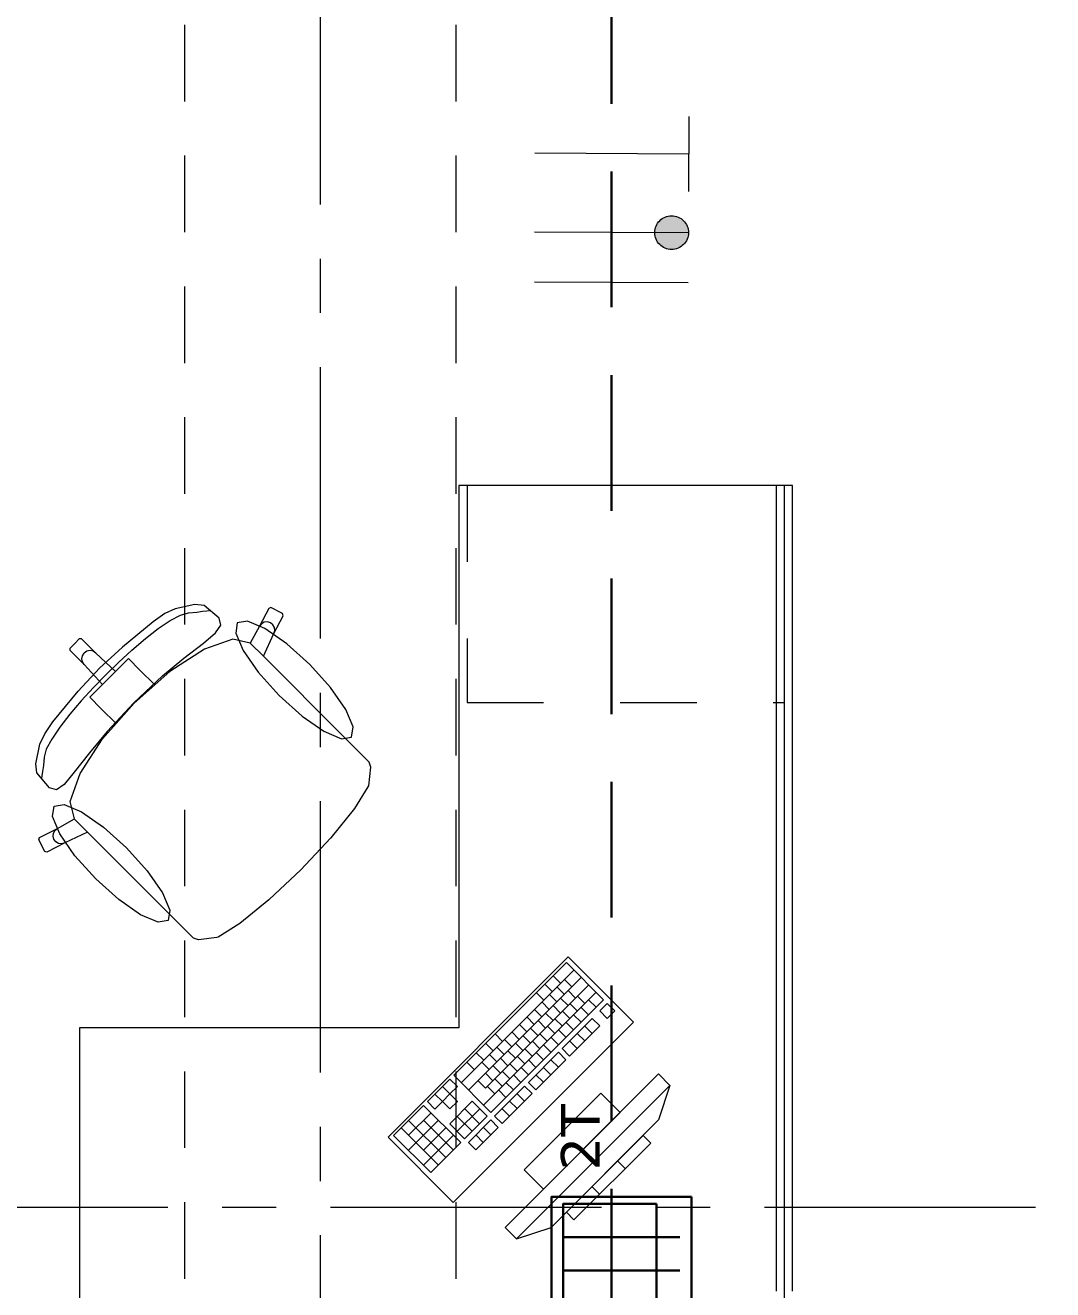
# Model space of a CAD drawing. Header units: inches. Extents: x -19 to 5698, y -728 to 92.
# Drawn here: x 300.276 to 302.17, y 9.85 to 12.18 of the extents above; entities that cross this region are included whole.
import ezdxf

# ---------------------------------------------------------------- set-up
doc = ezdxf.new("R2010")
doc.units = ezdxf.units.IN
doc.header["$MEASUREMENT"] = 0
for name, pattern in [('HIDDEN', [0.375, 0.25, -0.125]), ('Hidden Line', [0.195611, 0.141111, -0.0545]), ('Punto & Raya', [0.65, 0.5, -0.075, 0, -0.075]), ('Rayas', [0.282222, 0.141111, -0.141111]), ('RAYITAS', [0.375, 0.25, -0.125])]:
    doc.linetypes.add(name, pattern=pattern)
doc.layers.get('0').update_dxf_attribs({"color": 61})
for name, color, linetype, lineweight in [('00 conduct tomacorr', 120, 'HIDDEN', 30), ('T-TECHO-E', 150, 'Continuous', 20), ('TOMACORRIENTE', 22, 'RAYITAS', 9)]:
    doc.layers.add(name, color=color, linetype=linetype, lineweight=lineweight)
for name, color, linetype in [('02 _ ARQ _ ALB _ Ejes Generales', 251, 'Continuous'), ('08 _ STR _ EXT _ 09 Vigas', 251, 'Continuous'), ('Interior - Mobiliario', 7, 'Continuous'), ('Marcador - Secciones', 7, 'Continuous')]:
    doc.layers.add(name, color=color, linetype=linetype)

# ---------------------------------------------------------------- blocks, each defined once
blk = doc.blocks.new('CAJA POP UP 6 MODULOS')
at = {"layer": '00 conduct tomacorr', "linetype": 'Continuous'}
for p, q in [((-0.095, -0.165), (-0.095, -0.0151)), ((-0.052, -0.165), (-0.052, -0.0151)), ((0.052, -0.165), (0.052, -0.0151)), ((0.095, -0.165), (0.095, -0.0151)), ((0, -0.165), (0, -0.18))]:
    blk.add_line(p, q, dxfattribs=at)
for points in [[(-0.147, 0), (0.147, 0), (0.147, -0.18), (-0.147, -0.18)], [(0, 0), (0.147, 0), (0.147, -0.18), (0, -0.18)]]:
    blk.add_lwpolyline(points, close=True, dxfattribs=at)
for points in [[(-0.138, -0.045), (-0.009, -0.045), (-0.009, -0.165), (-0.138, -0.165), (-0.138, -0.045)], [(0.009, -0.045), (0.138, -0.045), (0.138, -0.165), (0.009, -0.165), (0.009, -0.045)]]:
    blk.add_lwpolyline(points, dxfattribs=at)
at = {"color": 1, "insert": (-0.1807, -0.168), "char_height": 0.05, "attachment_point": 1, "rotation": 180}
blk.add_mtext_dynamic_manual_height_columns('{\\fVerdana|b0|i0|c0|p34;2T}', width=0.000481, gutter_width=0.1561, heights=[0], dxfattribs=at)
blk = doc.blocks.new('a')
at = {"layer": 'TOMACORRIENTE', "ltscale": 0.05}
h = blk.add_hatch(color=4, dxfattribs=at)
edge = h.paths.add_edge_path()
edge.add_arc((0, 0.0752), 0.0211, 0, 360)
at = {"layer": 'TOMACORRIENTE', "color": 4}
for p, q in [((-0.1455, 0.0963), (-0.0515, 0.0963)), ((-0.0985, 0.0963), (-0.0985, -0.0966)), ((0, 0.0963), (0, -0.0963)), ((0.0623, -0.0963), (0.0623, 0.0963))]:
    blk.add_line(p, q, dxfattribs=at)
blk.add_circle((0, 0.0752), 0.0211, dxfattribs=at)
blk = doc.blocks.new('CABLE 3FACE')
at = {"layer": 'T-TECHO-E', "rotation": 59.94170052614085}
blk.add_blockref('a', (0, 0), dxfattribs=at)

msp = doc.modelspace()

# ---------------------------------------------------------------- linework, layer by layer
at = {"layer": '00 conduct tomacorr'}
msp.add_line((301.3566, 13.7856, -0.0007), (301.3566, 9.8105, -0.0007), dxfattribs=at)
at = {"layer": '02 _ ARQ _ ALB _ Ejes Generales', "color": 251, "linetype": 'Punto & Raya', "lineweight": 13, "true_color": 0x636466}
msp.add_line((300.82, 3.05), (300.82, 44.9), dxfattribs=at)
at = {"layer": '08 _ STR _ EXT _ 09 Vigas', "color": 251, "linetype": 'Hidden Line', "lineweight": 13, "true_color": 0x636466}
for p, q in [((300.57, 7.7), (300.57, 16.9)), ((301.07, 7.7), (301.07, 16.9))]:
    msp.add_line(p, q, dxfattribs=at)
at = {"layer": 'Interior - Mobiliario', "color": 175, "linetype": 'Rayas', "lineweight": 13}
for p, q in [((301.0903, 11.3323), (301.0903, 10.9323)), ((301.0903, 10.9323), (301.6753, 10.9323))]:
    msp.add_line(p, q, dxfattribs=at)
at = {"layer": 'Interior - Mobiliario', "color": 175, "linetype": 'Continuous', "lineweight": 13}
for p, q in [((301.6903, 11.3323), (301.6603, 11.3323)), ((301.6603, 11.3323), (301.6603, 9.8473)), ((301.6903, 9.8473), (301.6903, 11.3323)), ((300.5331, 11.0959), (300.5114, 11.081)), ((300.5523, 11.1049), (300.5331, 11.0959)), ((300.5427, 11.0833), (300.5616, 11.0933)), ((300.5885, 11.1126), (300.5523, 11.1049)), ((300.5616, 11.0933), (300.5763, 11.0972)), ((300.5763, 11.0972), (300.5917, 11.0983)), ((300.6052, 11.1108), (300.5885, 11.1126)), ((300.5917, 11.0983), (300.6025, 11.1003)), ((300.6025, 11.1003), (300.6105, 11.1011)), ((300.6331, 11.0876), (300.6052, 11.1108)), ((300.6105, 11.1011), (300.615, 11.1019)), ((300.7245, 11.1056), (300.7075, 11.0725)), ((300.7285, 11.1069), (300.7245, 11.1056)), ((300.7499, 11.0961), (300.7285, 11.1069)), ((300.7512, 11.0921), (300.7499, 11.0961)), ((300.5114, 11.081), (300.4547, 11.0342)), ((300.5209, 11.0684), (300.5427, 11.0833)), ((300.6265, 11.0603), (300.6365, 11.0747)), ((300.6365, 11.0747), (300.6331, 11.0876)), ((300.7075, 11.0725), (300.6902, 11.0415)), ((300.7111, 11.0771), (300.7075, 11.0725)), ((300.7163, 11.08), (300.7111, 11.0771)), ((300.7221, 11.0807), (300.7163, 11.08)), ((300.7277, 11.0792), (300.7221, 11.0807)), ((300.7323, 11.0755), (300.7277, 11.0792)), ((300.7351, 11.0704), (300.7323, 11.0755)), ((300.7342, 11.059), (300.7512, 11.0921)), ((300.7358, 11.0646), (300.7351, 11.0704)), ((300.3752, 11.0494), (300.3667, 11.0409)), ((300.3795, 11.0494), (300.3752, 11.0494)), ((300.4056, 11.0233), (300.3795, 11.0494)), ((300.4723, 11.0287), (300.4971, 11.0499)), ((300.4971, 11.0499), (300.5209, 11.0684)), ((300.6042, 11.0417), (300.6265, 11.0603)), ((300.6582, 11.0489), (300.6062, 11.0306)), ((300.6902, 11.0415), (300.6582, 11.0489)), ((300.7146, 11.0172), (300.7342, 11.059)), ((300.7342, 11.059), (300.7358, 11.0646)), ((300.3581, 11.0281), (300.3582, 11.0323)), ((300.3842, 11.002), (300.3581, 11.0281)), ((300.3582, 11.0323), (300.3667, 11.0409)), ((300.3811, 11.0183), (300.3843, 11.0232)), ((300.3892, 11.0265), (300.3843, 11.0232)), ((300.395, 11.0277), (300.3892, 11.0265)), ((300.4007, 11.0266), (300.395, 11.0277)), ((300.4056, 11.0233), (300.4007, 11.0266)), ((300.4421, 10.9893), (300.4056, 11.0233)), ((300.4547, 11.0342), (300.4125, 10.9951)), ((300.4477, 11.0061), (300.4723, 11.0287)), ((300.6062, 11.0306), (300.5424, 10.9892)), ((300.568, 11.0138), (300.6042, 11.0417)), ((300.6904, 11.0414), (300.6902, 11.0415)), ((300.6904, 11.0414), (300.7146, 11.0172)), ((300.3799, 11.0126), (300.3811, 11.0183)), ((300.381, 11.0068), (300.3799, 11.0126)), ((300.3842, 11.002), (300.381, 11.0068)), ((300.4182, 10.9655), (300.3842, 11.002)), ((300.4242, 10.9833), (300.4477, 11.0061)), ((300.4657, 11.013), (300.4421, 10.9893)), ((300.4869, 10.9918), (300.4657, 11.013)), ((300.5287, 10.9811), (300.568, 11.0138)), ((300.8625, 10.8693), (300.7146, 11.0172)), ((300.3734, 10.9529), (300.4125, 10.9951)), ((300.4242, 10.9833), (300.4014, 10.9599)), ((300.4182, 10.9655), (300.4302, 10.9774)), ((300.4421, 10.9893), (300.4302, 10.9774)), ((300.476, 10.9316), (300.5287, 10.9811)), ((300.5143, 10.9645), (300.4869, 10.9918)), ((300.5424, 10.9892), (300.5143, 10.9645)), ((300.4014, 10.9599), (300.3789, 10.9352)), ((300.3946, 10.9418), (300.4182, 10.9655)), ((300.5143, 10.9645), (300.4764, 10.9311)), ((300.3266, 10.8962), (300.3734, 10.9529)), ((300.3789, 10.9352), (300.3577, 10.9105)), ((300.4157, 10.9207), (300.3946, 10.9418)), ((300.476, 10.9316), (300.4265, 10.8788)), ((300.4431, 10.8933), (300.4764, 10.9311)), ((300.3577, 10.9105), (300.3391, 10.8867)), ((300.4431, 10.8933), (300.4157, 10.9207)), ((300.3117, 10.8745), (300.3266, 10.8962)), ((300.3391, 10.8867), (300.3243, 10.8648)), ((300.4183, 10.8652), (300.4431, 10.8933)), ((300.3027, 10.8552), (300.3117, 10.8745)), ((300.3243, 10.8648), (300.3143, 10.846)), ((300.377, 10.8013), (300.4183, 10.8652)), ((300.4265, 10.8788), (300.3938, 10.8395)), ((300.888, 10.8438), (300.8625, 10.8693)), ((300.2949, 10.8191), (300.3027, 10.8552)), ((300.3143, 10.846), (300.3104, 10.8313)), ((300.3938, 10.8395), (300.3659, 10.8034)), ((300.9099, 10.8219), (300.888, 10.8438)), ((300.2968, 10.8023), (300.2949, 10.8191)), ((300.3093, 10.8159), (300.3072, 10.8051)), ((300.3104, 10.8313), (300.3093, 10.8159)), ((300.9128, 10.8126), (300.9099, 10.8219)), ((300.32, 10.7745), (300.2968, 10.8023)), ((300.3064, 10.7971), (300.3056, 10.7925)), ((300.3072, 10.8051), (300.3064, 10.7971)), ((300.3659, 10.8034), (300.3472, 10.7811)), ((300.3586, 10.7494), (300.377, 10.8013)), ((300.9088, 10.7787), (300.9128, 10.8126)), ((300.3329, 10.7711), (300.32, 10.7745)), ((300.3472, 10.7811), (300.3329, 10.7711)), ((300.883, 10.7365), (300.9079, 10.7765)), ((300.9079, 10.7765), (300.9088, 10.7787)), ((300.3661, 10.7174), (300.3586, 10.7494)), ((300.8394, 10.6828), (300.883, 10.7365)), ((300.302, 10.6831), (300.3351, 10.7001)), ((300.3305, 10.6965), (300.3351, 10.7001)), ((300.3351, 10.7001), (300.3661, 10.7174)), ((300.3661, 10.7172), (300.3661, 10.7174)), ((300.3661, 10.7172), (300.3904, 10.693)), ((300.3006, 10.6791), (300.302, 10.6831)), ((300.3115, 10.6577), (300.3006, 10.6791)), ((300.3269, 10.6855), (300.3276, 10.6913)), ((300.3284, 10.6799), (300.3269, 10.6855)), ((300.3276, 10.6913), (300.3305, 10.6965)), ((300.332, 10.6753), (300.3284, 10.6799)), ((300.3371, 10.6724), (300.332, 10.6753)), ((300.3904, 10.693), (300.3486, 10.6734)), ((300.5382, 10.5451), (300.3904, 10.693)), ((300.7839, 10.6237), (300.8387, 10.682)), ((300.8387, 10.682), (300.8394, 10.6828)), ((300.3155, 10.6564), (300.3115, 10.6577)), ((300.3486, 10.6734), (300.3155, 10.6564)), ((300.343, 10.6718), (300.3371, 10.6724)), ((300.3486, 10.6734), (300.343, 10.6718)), ((300.7839, 10.6237), (300.7256, 10.5688)), ((300.7247, 10.5682), (300.6711, 10.5246)), ((300.7256, 10.5688), (300.7247, 10.5682)), ((300.5637, 10.5196), (300.5382, 10.5451)), ((300.5857, 10.4977), (300.5637, 10.5196)), ((300.6711, 10.5246), (300.631, 10.4997)), ((300.595, 10.4948), (300.5857, 10.4977)), ((300.6289, 10.4988), (300.595, 10.4948)), ((300.631, 10.4997), (300.6289, 10.4988)), ((301.2733, 10.4527), (301.0656, 10.245)), ((301.3419, 10.3842), (301.2733, 10.4527)), ((301.287, 10.439), (301.0793, 10.2313)), ((301.3008, 10.4253), (301.093, 10.2176)), ((301.2491, 10.4285), (301.2628, 10.4148)), ((301.2697, 10.4217), (301.2835, 10.408)), ((301.3282, 10.3979), (301.1205, 10.1902)), ((301.3145, 10.4116), (301.1241, 10.2212)), ((301.2179, 10.3973), (301.2317, 10.3836)), ((301.2335, 10.4129), (301.2472, 10.3992)), ((301.242, 10.394), (301.2558, 10.3803)), ((301.2559, 10.4079), (301.2696, 10.3941)), ((301.2765, 10.4011), (301.2902, 10.3874)), ((301.1342, 10.1765), (301.3419, 10.3842)), ((301.2282, 10.3802), (301.2419, 10.3665)), ((301.2488, 10.3734), (301.2625, 10.3597)), ((301.2627, 10.3872), (301.2764, 10.3735)), ((301.2799, 10.377), (301.2936, 10.3633)), ((301.2937, 10.3908), (301.3074, 10.3771)), ((301.3143, 10.384), (301.3281, 10.3703)), ((301.3488, 10.3773), (301.3349, 10.3635)), ((301.3625, 10.3636), (301.3488, 10.3773)), ((301.2005, 10.3525), (301.2142, 10.3388)), ((301.2143, 10.3663), (301.2281, 10.3526)), ((301.235, 10.3595), (301.2487, 10.3458)), ((301.2522, 10.3493), (301.2659, 10.3356)), ((301.3211, 10.3496), (301.2657, 10.2942)), ((301.266, 10.3631), (301.2797, 10.3494)), ((301.2866, 10.3563), (301.3004, 10.3426)), ((301.3005, 10.3702), (301.3142, 10.3565)), ((301.3348, 10.3359), (301.3211, 10.3496)), ((301.3349, 10.3635), (301.3486, 10.3497)), ((301.3486, 10.3497), (301.3625, 10.3636)), ((301.1728, 10.3248), (301.1865, 10.3111)), ((301.1867, 10.3386), (301.2004, 10.3249)), ((301.2073, 10.3318), (301.221, 10.3181)), ((301.2211, 10.3457), (301.2349, 10.332)), ((301.2383, 10.3354), (301.252, 10.3217)), ((301.259, 10.3286), (301.2727, 10.3149)), ((301.2728, 10.3425), (301.2865, 10.3288)), ((301.2794, 10.2805), (301.3348, 10.3359)), ((301.3072, 10.3358), (301.3209, 10.3221)), ((301.1245, 10.3039), (301.1382, 10.2902)), ((301.1418, 10.3212), (301.1555, 10.3075)), ((301.159, 10.3109), (301.1727, 10.2972)), ((301.1796, 10.3041), (301.1933, 10.2904)), ((301.1934, 10.318), (301.2072, 10.3043)), ((301.2106, 10.3077), (301.2243, 10.294)), ((301.2245, 10.3216), (301.2382, 10.3079)), ((301.2313, 10.3009), (301.245, 10.2872)), ((301.2451, 10.3148), (301.2588, 10.3011)), ((301.2795, 10.3081), (301.2932, 10.2944)), ((301.2934, 10.3219), (301.3071, 10.3082)), ((301.1072, 10.2866), (301.1209, 10.2728)), ((301.1313, 10.2832), (301.145, 10.2695)), ((301.1451, 10.2971), (301.1588, 10.2834)), ((301.1657, 10.2903), (301.1795, 10.2766)), ((301.1829, 10.28), (301.1966, 10.2663)), ((301.1968, 10.2939), (301.2105, 10.2802)), ((301.2588, 10.2873), (301.2034, 10.2319)), ((301.2174, 10.2871), (301.2311, 10.2734)), ((301.2725, 10.2736), (301.2588, 10.2873)), ((301.2657, 10.2942), (301.2794, 10.2805)), ((301.0899, 10.2693), (301.1036, 10.2555)), ((301.1174, 10.2694), (301.1311, 10.2557)), ((301.1381, 10.2626), (301.1518, 10.2489)), ((301.1519, 10.2764), (301.1656, 10.2627)), ((301.1691, 10.2662), (301.1828, 10.2525)), ((301.1897, 10.2594), (301.2034, 10.2457)), ((301.2036, 10.2733), (301.2173, 10.2595)), ((301.2171, 10.2182), (301.2725, 10.2736)), ((301.2311, 10.2596), (301.2448, 10.2459)), ((301.2449, 10.2735), (301.2586, 10.2597)), ((301.0587, 10.2381), (301.0172, 10.1966)), ((301.0724, 10.2244), (301.0587, 10.2381)), ((301.0656, 10.245), (301.1342, 10.1765)), ((301.1104, 10.2349), (301.1241, 10.2212)), ((301.1242, 10.2487), (301.1379, 10.235)), ((301.1414, 10.2385), (301.1551, 10.2248)), ((301.1552, 10.2523), (301.1689, 10.2386)), ((301.443, 10.2474), (301.1602, 9.9646)), ((301.162, 10.2317), (301.1757, 10.218)), ((301.1759, 10.2456), (301.1896, 10.2318)), ((301.2034, 10.2319), (301.2171, 10.2182)), ((301.2172, 10.2458), (301.2309, 10.232)), ((301.4642, 10.2262), (301.443, 10.2474)), ((301.031, 10.2104), (301.0447, 10.1967)), ((301.0586, 10.2105), (301.0447, 10.1967)), ((301.0449, 10.2242), (301.0586, 10.2105)), ((301.0586, 10.2105), (301.0724, 10.2244)), ((301.0723, 10.1968), (301.0586, 10.2105)), ((301.1275, 10.2247), (301.1412, 10.2109)), ((301.1964, 10.225), (301.141, 10.1696)), ((301.1482, 10.2179), (301.1619, 10.2041)), ((301.1548, 10.1559), (301.2102, 10.2113)), ((301.1814, 9.9434), (301.4642, 10.2262)), ((301.1826, 10.2111), (301.1963, 10.1974)), ((301.3369, 10.2121), (301.1955, 10.0706)), ((301.2102, 10.2113), (301.1964, 10.225)), ((301.3723, 10.1767), (301.3369, 10.2121)), ((301.4642, 10.2262), (301.443, 10.1626)), ((301.0102, 10.1896), (300.9548, 10.1342)), ((301.0788, 10.1211), (301.0102, 10.1896)), ((301.0172, 10.1966), (301.0309, 10.1828)), ((301.0309, 10.1828), (301.0447, 10.1967)), ((301.0447, 10.1967), (301.0584, 10.183)), ((301.0998, 10.197), (301.0583, 10.1554)), ((301.0584, 10.183), (301.0723, 10.1968)), ((301.1273, 10.1695), (301.0998, 10.197)), ((301.1687, 10.1973), (301.1825, 10.1836)), ((301.0377, 10.1622), (300.9823, 10.1068)), ((301.0239, 10.1759), (300.9824, 10.1344)), ((300.9825, 10.1619), (301.0511, 10.0934)), ((301.0101, 10.1621), (301.065, 10.1072)), ((301.1136, 10.1832), (301.072, 10.1417)), ((301.0721, 10.1693), (301.0996, 10.1418)), ((301.0857, 10.128), (301.1273, 10.1695)), ((301.086, 10.1831), (301.1134, 10.1557)), ((301.1341, 10.1627), (301.0926, 10.1211)), ((301.1478, 10.149), (301.1341, 10.1627)), ((301.141, 10.1696), (301.1548, 10.1559)), ((301.1549, 10.1834), (301.1686, 10.1697)), ((301.2309, 10.0353), (301.3723, 10.1767)), ((301.443, 10.1626), (301.245, 9.9646)), ((300.9687, 10.1481), (301.0373, 10.0795)), ((301.0514, 10.1485), (301.0098, 10.1069)), ((301.0583, 10.1554), (301.0857, 10.128)), ((301.1063, 10.1074), (301.1478, 10.149)), ((301.1203, 10.1488), (301.134, 10.1351)), ((300.9548, 10.1342), (301.0234, 10.0657)), ((301.0651, 10.1348), (301.0097, 10.0794)), ((301.0234, 10.0657), (301.0788, 10.1211)), ((301.0926, 10.1211), (301.1063, 10.1074)), ((301.1064, 10.135), (301.1201, 10.1213)), ((301.4147, 10.1343), (301.2733, 9.9929)), ((301.2874, 9.9787), (301.4289, 10.1201)), ((301.4289, 10.1201), (301.4147, 10.1343)), ((301.1955, 10.0706), (301.2309, 10.0353)), ((301.3676, 10.0871), (301.3817, 10.073)), ((301.3204, 10.04), (301.3346, 10.0259)), ((301.2733, 9.9929), (301.2874, 9.9787)), ((301.1602, 9.9646), (301.1814, 9.9434)), ((301.1814, 9.9434), (301.245, 9.9646))]:
    msp.add_line(p, q, dxfattribs=at)
at = {"layer": 'Interior - Mobiliario', "color": 175, "linetype": 'Continuous', "lineweight": 13, "flags": 128}
for points in [[(301.6753, 9.8323), (301.6753, 11.3323), (301.0753, 11.3323), (301.0753, 10.3323), (300.3753, 10.3323), (300.3753, 9.8323)], [(300.8004, 11.0021), (300.7579, 11.0403), (300.7175, 11.0683), (300.6855, 11.0819), (300.6666, 11.079), (300.6637, 11.0601), (300.6773, 11.028), (300.7053, 10.9877), (300.7435, 10.9452), (300.786, 10.907), (300.8263, 10.879), (300.8584, 10.8654), (300.8773, 10.8683), (300.8802, 10.8872), (300.8666, 10.9193), (300.8385, 10.9596)], [(300.4055, 10.6072), (300.3673, 10.6497), (300.3393, 10.69), (300.3257, 10.7221), (300.3286, 10.741), (300.3475, 10.7439), (300.3795, 10.7303), (300.4199, 10.7023), (300.4624, 10.6641), (300.5005, 10.6216), (300.5286, 10.5813), (300.5422, 10.5492), (300.5393, 10.5303), (300.5204, 10.5274), (300.4883, 10.541), (300.4479, 10.569)], [(301.397, 10.3429), (301.2768, 10.4631), (300.9445, 10.1307), (301.0647, 10.0105)]]:
    msp.add_lwpolyline(points, close=True, dxfattribs=at)
at = {"layer": 'Marcador - Secciones', "color": 251, "linetype": 'Punto & Raya', "lineweight": 13, "true_color": 0x636466}
msp.add_line((282.4384, 10.0018), (323.8507, 10.0018), dxfattribs=at)

# ---------------------------------------------------------------- block references
at = {"layer": '00 conduct tomacorr'}
for name, p, xscale, yscale, zscale, rotation in [('CABLE 3FACE', (301.3566, 11.7986, -0.0007), 1.47256122672843, 1.47256122672843, 1.47256122672843, 209.7894777823319), ('CAJA POP UP 6 MODULOS', (301.5041, 9.8105, -0.0007), 1.432830642179531, 1.432830642179531, 1.432830642179531, 269.9999999999999)]:
    msp.add_blockref(name, p, dxfattribs=dict(at, xscale=xscale, yscale=yscale, zscale=zscale, rotation=rotation))

doc.saveas('drawing.dxf')
